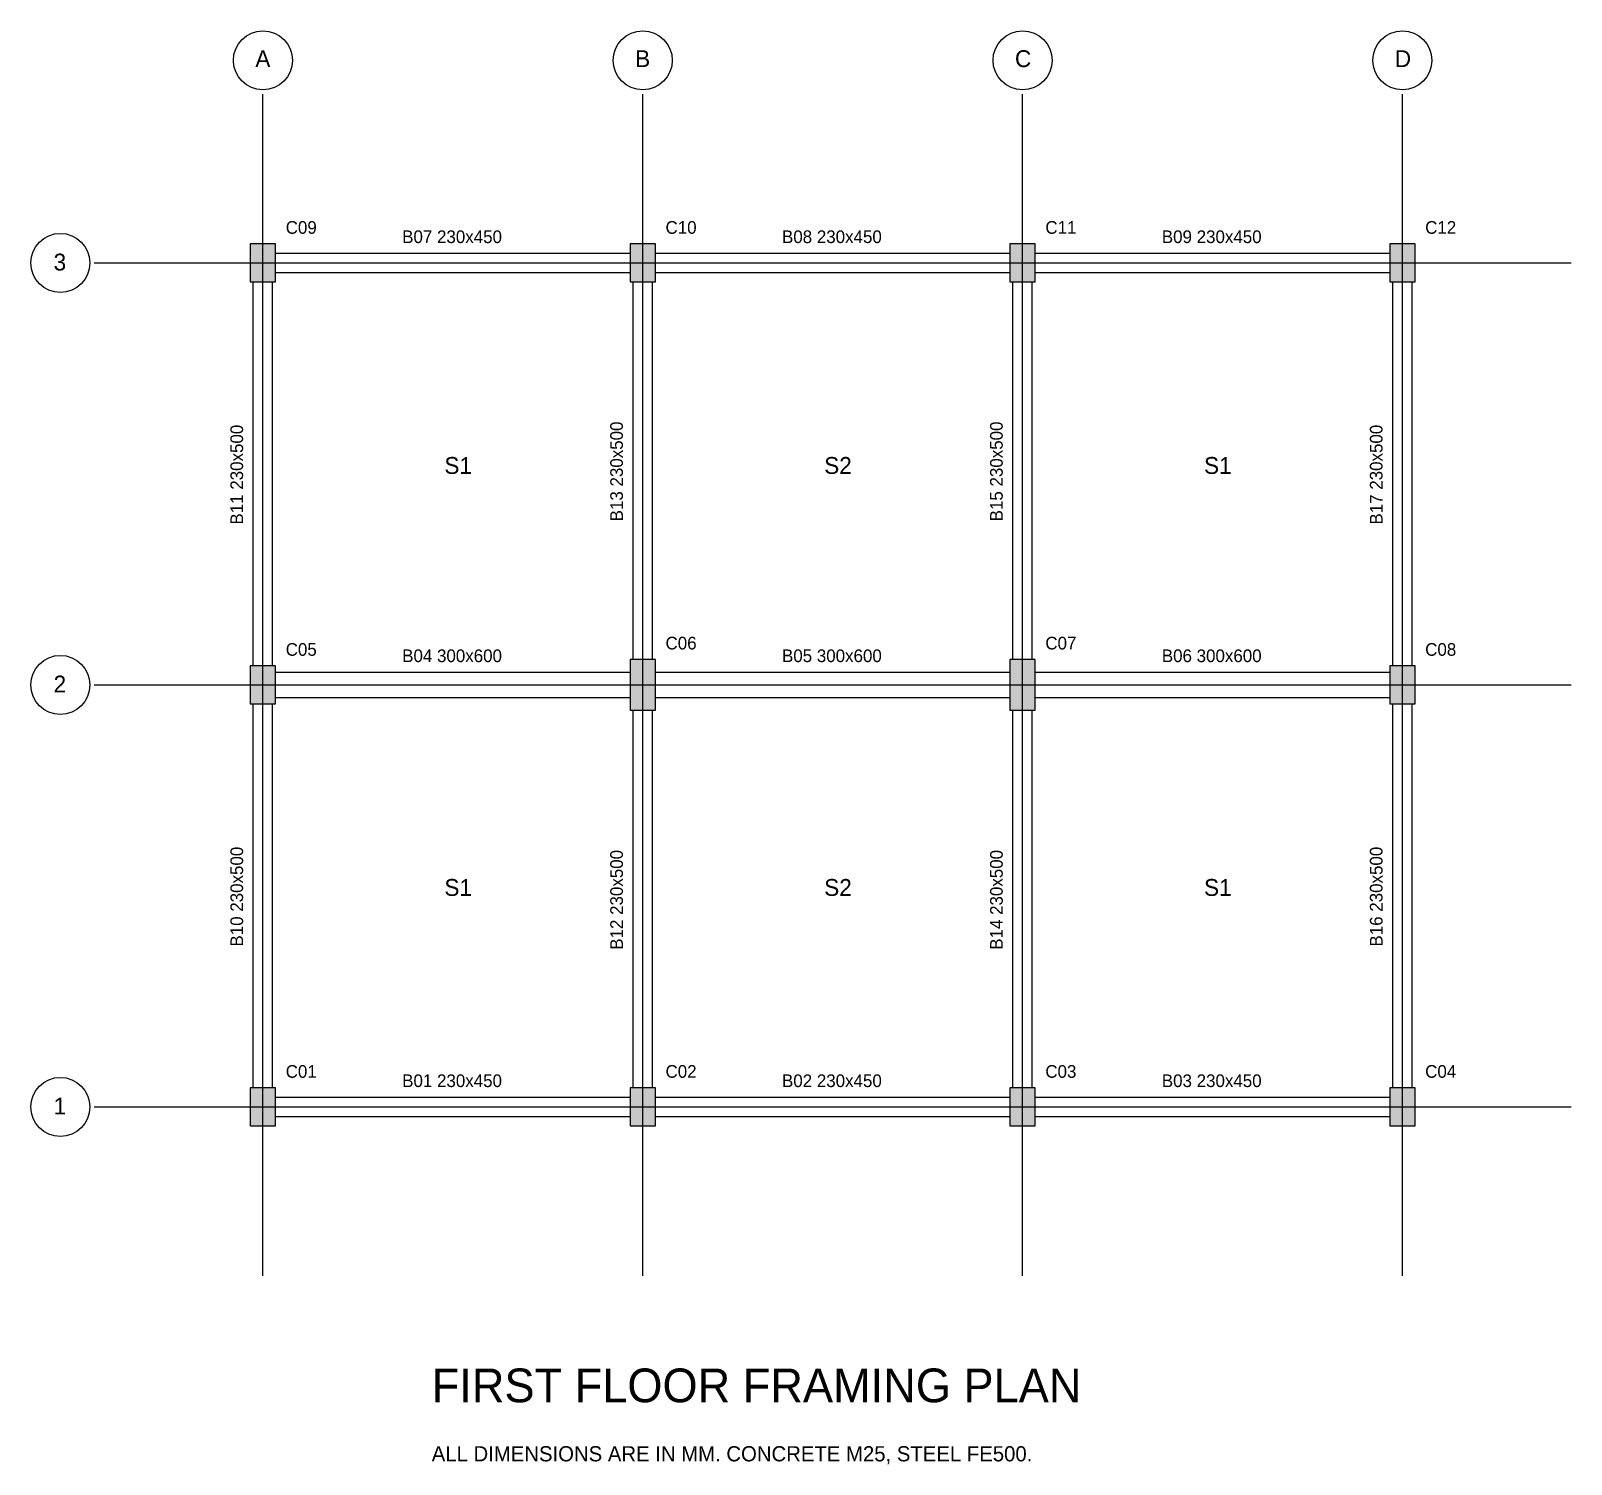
# Model space of a CAD drawing. Header units: millimetres. Extents: x -2750 to 15500, y -4233 to 12750.
import ezdxf

# ---------------------------------------------------------------- set-up
doc = ezdxf.new("R2010")
doc.units = ezdxf.units.MM
for name, color, linetype in [('STR_ANNO', 7, 'Continuous'), ('STR_BEAM', 3, 'Continuous'), ('STR_COLM', 1, 'Continuous'), ('STR_GRID', 8, 'Continuous')]:
    doc.layers.add(name, color=color, linetype=linetype)

msp = doc.modelspace()

# ---------------------------------------------------------------- hatches: boundary and pattern name
at = {"layer": 'STR_COLM'}
for points in [[(-150, 9775), (150, 9775), (150, 10225), (-150, 10225)], [(4350, 9775), (4650, 9775), (4650, 10225), (4350, 10225)], [(8850, 9775), (9150, 9775), (9150, 10225), (8850, 10225)], [(13350, 9775), (13650, 9775), (13650, 10225), (13350, 10225)], [(4350, 4700), (4650, 4700), (4650, 5300), (4350, 5300)], [(8850, 4700), (9150, 4700), (9150, 5300), (8850, 5300)], [(-150, 4775), (150, 4775), (150, 5225), (-150, 5225)], [(13350, 4775), (13650, 4775), (13650, 5225), (13350, 5225)], [(-150, -225), (150, -225), (150, 225), (-150, 225)], [(4350, -225), (4650, -225), (4650, 225), (4350, 225)], [(8850, -225), (9150, -225), (9150, 225), (8850, 225)], [(13350, -225), (13650, -225), (13650, 225), (13350, 225)]]:
    msp.add_hatch(color=1, dxfattribs=at).paths.add_polyline_path(points)

# ---------------------------------------------------------------- linework, layer by layer
at = {"layer": 'STR_BEAM'}
for p, q in [((150, 10115), (4350, 10115)), ((4650, 10115), (8850, 10115)), ((9150, 10115), (13350, 10115)), ((150, 9885), (4350, 9885)), ((4650, 9885), (8850, 9885)), ((9150, 9885), (13350, 9885)), ((-115, 5225), (-115, 9775)), ((115, 5225), (115, 9775)), ((4385, 5300), (4385, 9775)), ((4615, 5300), (4615, 9775)), ((8885, 5300), (8885, 9775)), ((9115, 5300), (9115, 9775)), ((13385, 5225), (13385, 9775)), ((13615, 5225), (13615, 9775)), ((150, 5150), (4350, 5150)), ((4650, 5150), (8850, 5150)), ((9150, 5150), (13350, 5150)), ((-115, 225), (-115, 4775)), ((115, 225), (115, 4775)), ((150, 4850), (4350, 4850)), ((4650, 4850), (8850, 4850)), ((9150, 4850), (13350, 4850)), ((13385, 225), (13385, 4775)), ((13615, 225), (13615, 4775)), ((4385, 225), (4385, 4700)), ((4615, 225), (4615, 4700)), ((8885, 225), (8885, 4700)), ((9115, 225), (9115, 4700)), ((150, 115), (4350, 115)), ((4650, 115), (8850, 115)), ((9150, 115), (13350, 115)), ((150, -115), (4350, -115)), ((4650, -115), (8850, -115)), ((9150, -115), (13350, -115))]:
    msp.add_line(p, q, dxfattribs=at)
at = {"layer": 'STR_COLM'}
for points in [[(-150, 9775), (150, 9775), (150, 10225), (-150, 10225)], [(4350, 9775), (4650, 9775), (4650, 10225), (4350, 10225)], [(8850, 9775), (9150, 9775), (9150, 10225), (8850, 10225)], [(13350, 9775), (13650, 9775), (13650, 10225), (13350, 10225)], [(4350, 4700), (4650, 4700), (4650, 5300), (4350, 5300)], [(8850, 4700), (9150, 4700), (9150, 5300), (8850, 5300)], [(-150, 4775), (150, 4775), (150, 5225), (-150, 5225)], [(13350, 4775), (13650, 4775), (13650, 5225), (13350, 5225)], [(-150, -225), (150, -225), (150, 225), (-150, 225)], [(4350, -225), (4650, -225), (4650, 225), (4350, 225)], [(8850, -225), (9150, -225), (9150, 225), (8850, 225)], [(13350, -225), (13650, -225), (13650, 225), (13350, 225)]]:
    msp.add_lwpolyline(points, close=True, dxfattribs=at)
at = {"layer": 'STR_GRID'}
for p, q in [((0, -2000), (0, 12000)), ((4500, -2000), (4500, 12000)), ((9000, -2000), (9000, 12000)), ((13500, -2000), (13500, 12000)), ((-2000, 10000), (15500, 10000)), ((-2000, 5000), (15500, 5000)), ((-2000, 0), (15500, 0))]:
    msp.add_line(p, q, dxfattribs=at)
for centre in [(0, 12400), (4500, 12400), (9000, 12400), (13500, 12400), (-2400, 10000), (-2400, 5000), (-2400, 0)]:
    msp.add_circle(centre, 350, dxfattribs=at)

# ---------------------------------------------------------------- texts
at = {"layer": 'STR_ANNO'}
for s, height, p in [('C09', 150, (270, 10345)), ('C10', 150, (4770, 10345)), ('C11', 150, (9270, 10345)), ('C12', 150, (13770, 10345)), ('B07 230x450', 150, (1650, 10235)), ('B08 230x450', 150, (6150, 10235)), ('B09 230x450', 150, (10650, 10235)), ('S1', 200, (2150, 7500)), ('S2', 200, (6650, 7500)), ('S1', 200, (11150, 7500)), ('C05', 150, (270, 5345)), ('C06', 150, (4770, 5420)), ('C07', 150, (9270, 5420)), ('C08', 150, (13770, 5345)), ('B04 300x600', 150, (1650, 5270)), ('B05 300x600', 150, (6150, 5270)), ('B06 300x600', 150, (10650, 5270)), ('S1', 200, (2150, 2500)), ('S2', 200, (6650, 2500)), ('S1', 200, (11150, 2500)), ('C01', 150, (270, 345)), ('B01 230x450', 150, (1650, 235)), ('C02', 150, (4770, 345)), ('B02 230x450', 150, (6150, 235)), ('C03', 150, (9270, 345)), ('B03 230x450', 150, (10650, 235)), ('C04', 150, (13770, 345)), ('FIRST FLOOR FRAMING PLAN', 400, (2000, -3500)), ('ALL DIMENSIONS ARE IN MM. CONCRETE M25, STEEL FE500.', 180, (2000, -4200))]:
    msp.add_text(s, height=height, dxfattribs=at).set_placement(p)
for s, p in [('B11 230x500', (-235, 6900)), ('B13 230x500', (4265, 6938)), ('B15 230x500', (8765, 6938)), ('B17 230x500', (13265, 6900)), ('B10 230x500', (-235, 1900)), ('B12 230x500', (4265, 1862)), ('B14 230x500', (8765, 1862)), ('B16 230x500', (13265, 1900))]:
    msp.add_text(s, height=150, rotation=90, dxfattribs=at).set_placement(p)
at = {"layer": 'STR_GRID'}
for s, p in [('A', (-90, 12320)), ('B', (4410, 12320)), ('C', (8910, 12320)), ('D', (13410, 12320)), ('3', (-2480, 9910)), ('2', (-2480, 4910)), ('1', (-2480, -90))]:
    msp.add_text(s, height=200, dxfattribs=at).set_placement(p)

doc.saveas('drawing.dxf')
